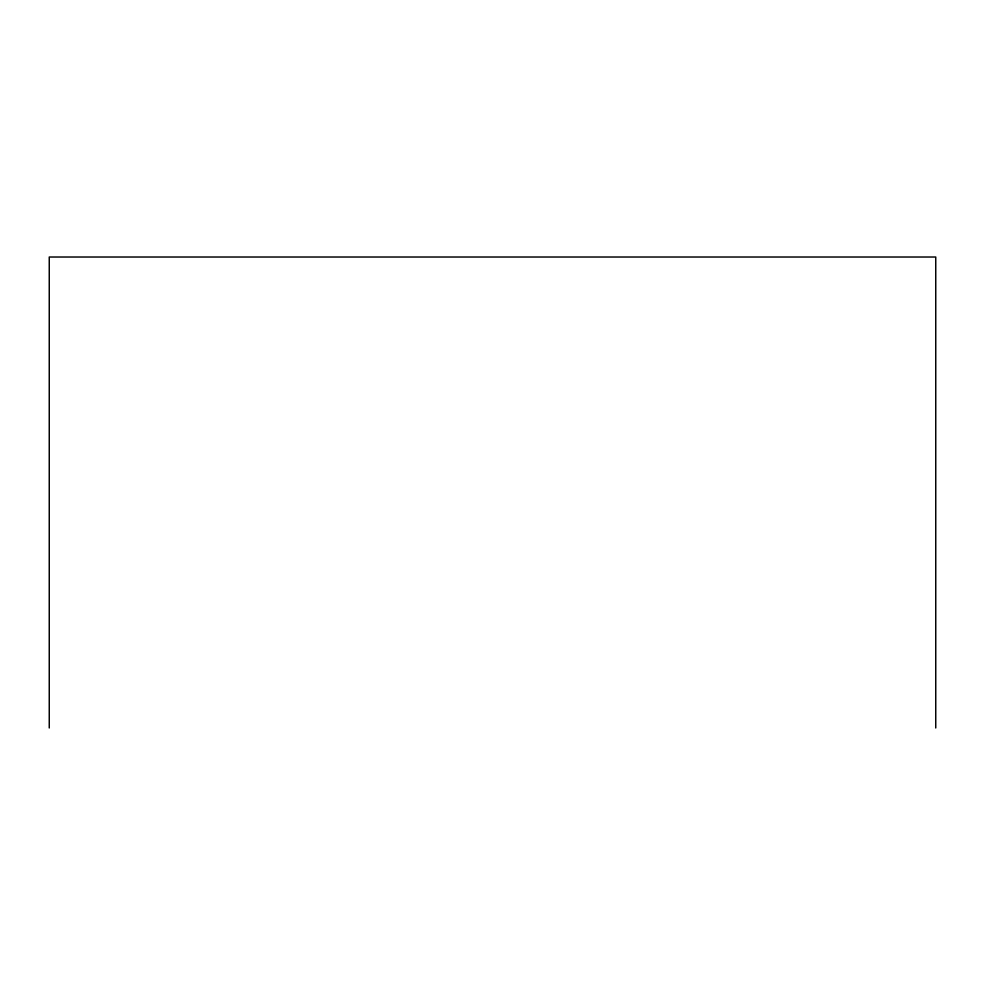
<?xml version="1.0" encoding="UTF-8"?>
<svg xmlns="http://www.w3.org/2000/svg" width="985" height="985" viewBox="0 0 985 985"><rect width="100%" height="100%" fill="white"/><g stroke="black" fill="none" stroke-linecap="round" stroke-linejoin="round"><path stroke-width="1.48" d="M935.75 727.977L935.75 257.023L49.25 257.023L49.25 727.977"/></g></svg>
